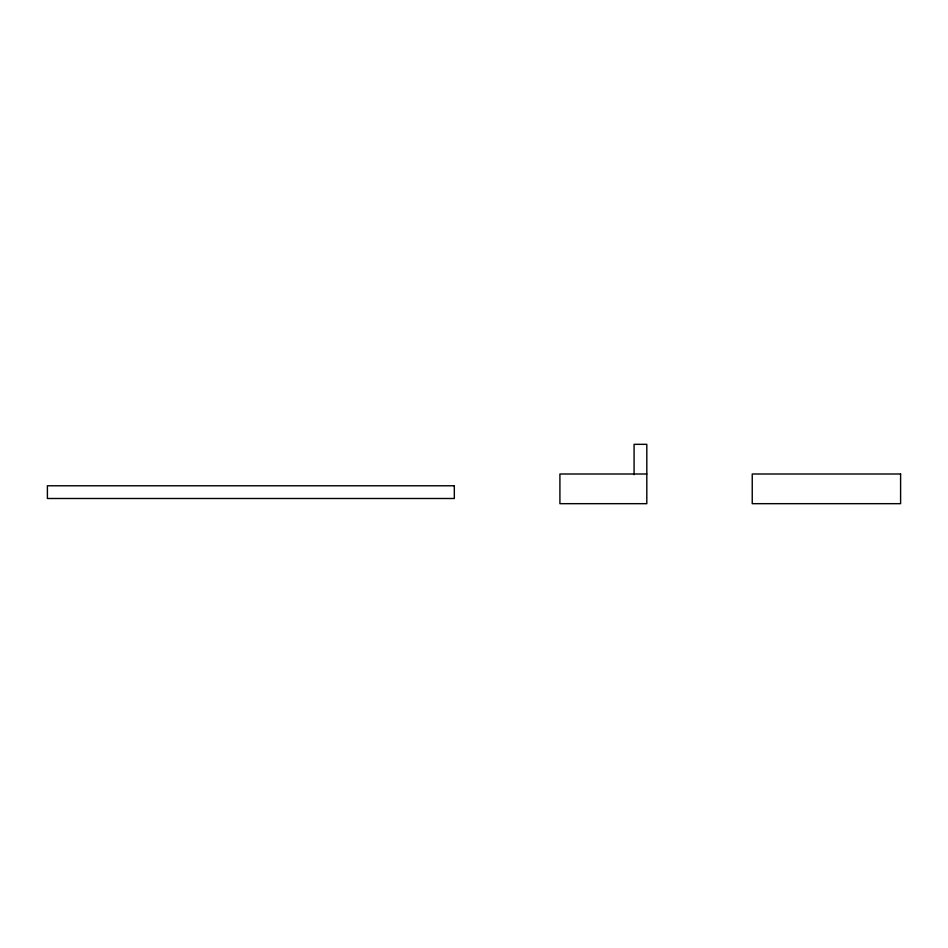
<?xml version="1.0" encoding="UTF-8"?>
<svg xmlns="http://www.w3.org/2000/svg" width="948" height="948" viewBox="0 0 948 948"><rect width="100%" height="100%" fill="white"/><g stroke="black" fill="none" stroke-linecap="round" stroke-linejoin="round"><path stroke-width="1.42" d="M646.809 474L559.913 474L559.913 503.672L646.809 503.672L646.809 444.328L634.082 444.328L634.082 474.723M900.6 474L752.238 474L752.238 503.672L900.6 503.672L900.6 474M454.317 485.779L47.4 485.779L47.4 498.494L454.317 498.494L454.317 485.779"/></g></svg>
